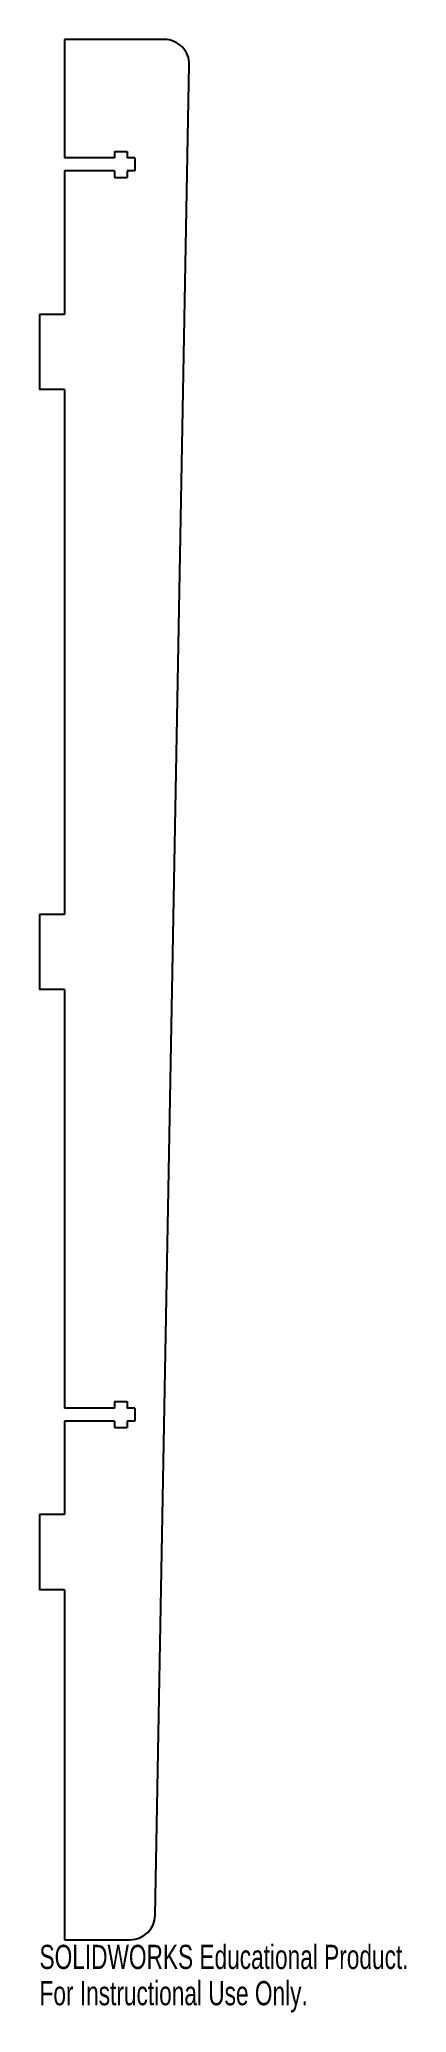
# Model space of a CAD drawing. Header units: millimetres. Extents: x -5 to 68, y -395 to 0.
import ezdxf

# ---------------------------------------------------------------- set-up
doc = ezdxf.new("R2010")
doc.units = ezdxf.units.MM
doc.styles.add('SLDTEXTSTYLE0', font='TXT', dxfattribs={"width": 0.7})

msp = doc.modelspace()

# ---------------------------------------------------------------- linework, layer by layer
at = {"color": 7, "linetype": 'Continuous', "lineweight": 25}
for p, q in [((19.91, 0), (0, 0)), ((0, 0), (0, -23.7)), ((18.09, -375.09), (24.91, -5.09)), ((10, -22.4), (10, -23.7)), ((10, -22.4), (12.5, -22.4)), ((12.5, -22.4), (12.5, -23.7)), ((10, -23.7), (0, -23.7)), ((10, -26.3), (0, -26.3)), ((0, -26.3), (0, -55)), ((10, -26.3), (10, -27.6)), ((10, -27.6), (12.5, -27.6)), ((14, -23.7), (12.5, -23.7)), ((14, -26.3), (12.5, -26.3)), ((12.5, -26.3), (12.5, -27.6)), ((14, -23.7), (14, -26.3)), ((0, -55), (-5, -55)), ((-5, -55), (-5, -70)), ((0, -70), (-5, -70)), ((0, -70), (0, -175)), ((0, -175), (-5, -175)), ((-5, -175), (-5, -190)), ((0, -190), (-5, -190)), ((0, -190), (0, -273.7)), ((10, -273.7), (0, -273.7)), ((10, -272.4), (10, -273.7)), ((10, -272.4), (12.5, -272.4)), ((12.5, -272.4), (12.5, -273.7)), ((14, -273.7), (12.5, -273.7)), ((14, -273.7), (14, -276.3)), ((10, -276.3), (0, -276.3)), ((0, -276.3), (0, -295)), ((10, -276.3), (10, -277.6)), ((10, -277.6), (12.5, -277.6)), ((14, -276.3), (12.5, -276.3)), ((12.5, -276.3), (12.5, -277.6)), ((0, -295), (-5, -295)), ((-5, -295), (-5, -310)), ((0, -310), (-5, -310)), ((0, -310), (0, -380)), ((0, -380), (13.09, -380))]:
    msp.add_line(p, q, dxfattribs=at)
for centre, start, end in [((19.91, -5), 358.9447, 90), ((13.09, -375), 270, 358.9447)]:
    msp.add_arc(centre, 5, start, end, dxfattribs=at)

# ---------------------------------------------------------------- texts
at = {"color": 7, "linetype": 'Continuous', "char_height": 4.8336, "attachment_point": 1, "style": 'SLDTEXTSTYLE0'}
for s, insert in [('SOLIDWORKS Educational Product.', (-5, -381.02)), ('For Instructional Use Only.', (-5, -388.27))]:
    msp.add_mtext(s, dxfattribs=dict(at, insert=insert))

doc.saveas('drawing.dxf')
